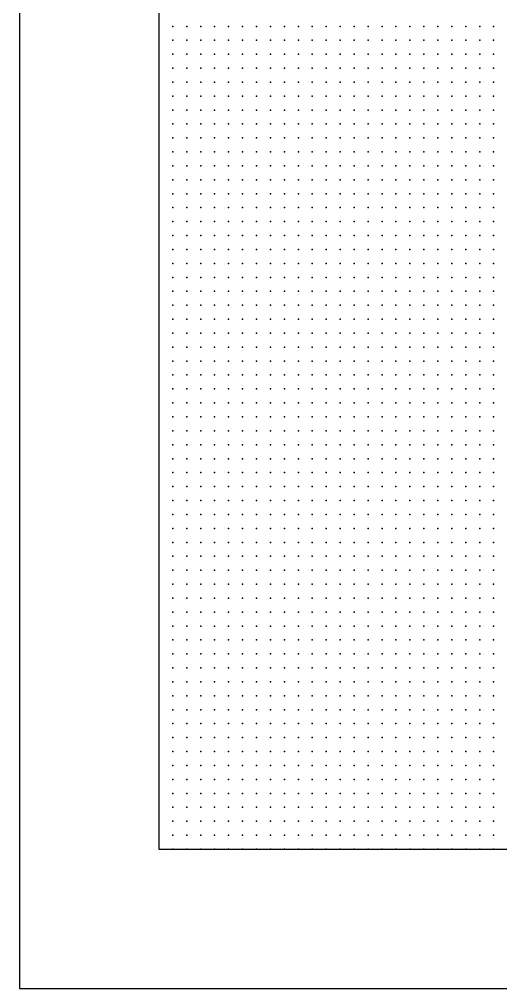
# Model space of a CAD drawing. Header units: millimetres. Extents: x 2848 to 6961, y 1568 to 7914.
# Drawn here: x 4198.3 to 4232.8, y 1580.3 to 1649.8 of the extents above; entities that cross this region are included whole.
import ezdxf

# ---------------------------------------------------------------- set-up
doc = ezdxf.new("R2010")
doc.units = ezdxf.units.MM
doc.header["$PDSIZE"] = -2

msp = doc.modelspace()

# ---------------------------------------------------------------- linework, layer by layer
for points in [[(4198.282, 1580.289), (4338.282, 1580.289), (4338.282, 1720.289), (4198.282, 1720.289)], [(4208.282, 1590.289), (4328.282, 1590.289), (4328.282, 1710.289), (4208.282, 1710.289)]]:
    msp.add_lwpolyline(points, close=True)
at = {"color": 160}
for p in [(4209.282, 1649.289), (4210.282, 1649.289), (4211.282, 1649.289), (4212.282, 1649.289), (4213.282, 1649.289), (4214.282, 1649.289), (4215.282, 1649.289), (4216.282, 1649.289), (4217.282, 1649.289), (4218.282, 1649.289), (4219.282, 1649.289), (4220.282, 1649.289), (4221.282, 1649.289), (4222.282, 1649.289), (4223.282, 1649.289), (4224.282, 1649.289), (4225.282, 1649.289), (4226.282, 1649.289), (4227.282, 1649.289), (4228.282, 1649.289), (4229.282, 1649.289), (4230.282, 1649.289), (4231.282, 1649.289), (4232.282, 1649.289), (4209.282, 1648.289), (4210.282, 1648.289), (4211.282, 1648.289), (4212.282, 1648.289), (4213.282, 1648.289), (4214.282, 1648.289), (4215.282, 1648.289), (4216.282, 1648.289), (4217.282, 1648.289), (4218.282, 1648.289), (4219.282, 1648.289), (4220.282, 1648.289), (4221.282, 1648.289), (4222.282, 1648.289), (4223.282, 1648.289), (4224.282, 1648.289), (4225.282, 1648.289), (4226.282, 1648.289), (4227.282, 1648.289), (4228.282, 1648.289), (4229.282, 1648.289), (4230.282, 1648.289), (4231.282, 1648.289), (4232.282, 1648.289), (4209.282, 1647.289), (4210.282, 1647.289), (4211.282, 1647.289), (4212.282, 1647.289), (4213.282, 1647.289), (4214.282, 1647.289), (4215.282, 1647.289), (4216.282, 1647.289), (4217.282, 1647.289), (4218.282, 1647.289), (4219.282, 1647.289), (4220.282, 1647.289), (4221.282, 1647.289), (4222.282, 1647.289), (4223.282, 1647.289), (4224.282, 1647.289), (4225.282, 1647.289), (4226.282, 1647.289), (4227.282, 1647.289), (4228.282, 1647.289), (4229.282, 1647.289), (4230.282, 1647.289), (4231.282, 1647.289), (4232.282, 1647.289), (4209.282, 1646.289), (4210.282, 1646.289), (4211.282, 1646.289), (4212.282, 1646.289), (4213.282, 1646.289), (4214.282, 1646.289), (4215.282, 1646.289), (4216.282, 1646.289), (4217.282, 1646.289), (4218.282, 1646.289), (4219.282, 1646.289), (4220.282, 1646.289), (4221.282, 1646.289), (4222.282, 1646.289), (4223.282, 1646.289), (4224.282, 1646.289), (4225.282, 1646.289), (4226.282, 1646.289), (4227.282, 1646.289), (4228.282, 1646.289), (4229.282, 1646.289), (4230.282, 1646.289), (4231.282, 1646.289), (4232.282, 1646.289), (4209.282, 1645.289), (4210.282, 1645.289), (4211.282, 1645.289), (4212.282, 1645.289), (4213.282, 1645.289), (4214.282, 1645.289), (4215.282, 1645.289), (4216.282, 1645.289), (4217.282, 1645.289), (4218.282, 1645.289), (4219.282, 1645.289), (4220.282, 1645.289), (4221.282, 1645.289), (4222.282, 1645.289), (4223.282, 1645.289), (4224.282, 1645.289), (4225.282, 1645.289), (4226.282, 1645.289), (4227.282, 1645.289), (4228.282, 1645.289), (4229.282, 1645.289), (4230.282, 1645.289), (4231.282, 1645.289), (4232.282, 1645.289), (4209.282, 1644.289), (4210.282, 1644.289), (4211.282, 1644.289), (4212.282, 1644.289), (4213.282, 1644.289), (4214.282, 1644.289), (4215.282, 1644.289), (4216.282, 1644.289), (4217.282, 1644.289), (4218.282, 1644.289), (4219.282, 1644.289), (4220.282, 1644.289), (4221.282, 1644.289), (4222.282, 1644.289), (4223.282, 1644.289), (4224.282, 1644.289), (4225.282, 1644.289), (4226.282, 1644.289), (4227.282, 1644.289), (4228.282, 1644.289), (4229.282, 1644.289), (4230.282, 1644.289), (4231.282, 1644.289), (4232.282, 1644.289), (4209.282, 1643.289), (4210.282, 1643.289), (4211.282, 1643.289), (4212.282, 1643.289), (4213.282, 1643.289), (4214.282, 1643.289), (4215.282, 1643.289), (4216.282, 1643.289), (4217.282, 1643.289), (4218.282, 1643.289), (4219.282, 1643.289), (4220.282, 1643.289), (4221.282, 1643.289), (4222.282, 1643.289), (4223.282, 1643.289), (4224.282, 1643.289), (4225.282, 1643.289), (4226.282, 1643.289), (4227.282, 1643.289), (4228.282, 1643.289), (4229.282, 1643.289), (4230.282, 1643.289), (4231.282, 1643.289), (4232.282, 1643.289), (4209.282, 1642.289), (4210.282, 1642.289), (4211.282, 1642.289), (4212.282, 1642.289), (4213.282, 1642.289), (4214.282, 1642.289), (4215.282, 1642.289), (4216.282, 1642.289), (4217.282, 1642.289), (4218.282, 1642.289), (4219.282, 1642.289), (4220.282, 1642.289), (4221.282, 1642.289), (4222.282, 1642.289), (4223.282, 1642.289), (4224.282, 1642.289), (4225.282, 1642.289), (4226.282, 1642.289), (4227.282, 1642.289), (4228.282, 1642.289), (4229.282, 1642.289), (4230.282, 1642.289), (4231.282, 1642.289), (4232.282, 1642.289), (4209.282, 1641.289), (4210.282, 1641.289), (4211.282, 1641.289), (4212.282, 1641.289), (4213.282, 1641.289), (4214.282, 1641.289), (4215.282, 1641.289), (4216.282, 1641.289), (4217.282, 1641.289), (4218.282, 1641.289), (4219.282, 1641.289), (4220.282, 1641.289), (4221.282, 1641.289), (4222.282, 1641.289), (4223.282, 1641.289), (4224.282, 1641.289), (4225.282, 1641.289), (4226.282, 1641.289), (4227.282, 1641.289), (4228.282, 1641.289), (4229.282, 1641.289), (4230.282, 1641.289), (4231.282, 1641.289), (4232.282, 1641.289), (4209.282, 1640.289), (4210.282, 1640.289), (4211.282, 1640.289), (4212.282, 1640.289), (4213.282, 1640.289), (4214.282, 1640.289), (4215.282, 1640.289), (4216.282, 1640.289), (4217.282, 1640.289), (4218.282, 1640.289), (4219.282, 1640.289), (4220.282, 1640.289), (4221.282, 1640.289), (4222.282, 1640.289), (4223.282, 1640.289), (4224.282, 1640.289), (4225.282, 1640.289), (4226.282, 1640.289), (4227.282, 1640.289), (4228.282, 1640.289), (4229.282, 1640.289), (4230.282, 1640.289), (4231.282, 1640.289), (4232.282, 1640.289), (4209.282, 1639.289), (4210.282, 1639.289), (4211.282, 1639.289), (4212.282, 1639.289), (4213.282, 1639.289), (4214.282, 1639.289), (4215.282, 1639.289), (4216.282, 1639.289), (4217.282, 1639.289), (4218.282, 1639.289), (4219.282, 1639.289), (4220.282, 1639.289), (4221.282, 1639.289), (4222.282, 1639.289), (4223.282, 1639.289), (4224.282, 1639.289), (4225.282, 1639.289), (4226.282, 1639.289), (4227.282, 1639.289), (4228.282, 1639.289), (4229.282, 1639.289), (4230.282, 1639.289), (4231.282, 1639.289), (4232.282, 1639.289), (4209.282, 1638.289), (4210.282, 1638.289), (4211.282, 1638.289), (4212.282, 1638.289), (4213.282, 1638.289), (4214.282, 1638.289), (4215.282, 1638.289), (4216.282, 1638.289), (4217.282, 1638.289), (4218.282, 1638.289), (4219.282, 1638.289), (4220.282, 1638.289), (4221.282, 1638.289), (4222.282, 1638.289), (4223.282, 1638.289), (4224.282, 1638.289), (4225.282, 1638.289), (4226.282, 1638.289), (4227.282, 1638.289), (4228.282, 1638.289), (4229.282, 1638.289), (4230.282, 1638.289), (4231.282, 1638.289), (4232.282, 1638.289), (4209.282, 1637.289), (4210.282, 1637.289), (4211.282, 1637.289), (4212.282, 1637.289), (4213.282, 1637.289), (4214.282, 1637.289), (4215.282, 1637.289), (4216.282, 1637.289), (4217.282, 1637.289), (4218.282, 1637.289), (4219.282, 1637.289), (4220.282, 1637.289), (4221.282, 1637.289), (4222.282, 1637.289), (4223.282, 1637.289), (4224.282, 1637.289), (4225.282, 1637.289), (4226.282, 1637.289), (4227.282, 1637.289), (4228.282, 1637.289), (4229.282, 1637.289), (4230.282, 1637.289), (4231.282, 1637.289), (4232.282, 1637.289), (4209.282, 1636.289), (4210.282, 1636.289), (4211.282, 1636.289), (4212.282, 1636.289), (4213.282, 1636.289), (4214.282, 1636.289), (4215.282, 1636.289), (4216.282, 1636.289), (4217.282, 1636.289), (4218.282, 1636.289), (4219.282, 1636.289), (4220.282, 1636.289), (4221.282, 1636.289), (4222.282, 1636.289), (4223.282, 1636.289), (4224.282, 1636.289), (4225.282, 1636.289), (4226.282, 1636.289), (4227.282, 1636.289), (4228.282, 1636.289), (4229.282, 1636.289), (4230.282, 1636.289), (4231.282, 1636.289), (4232.282, 1636.289), (4209.282, 1635.289), (4210.282, 1635.289), (4211.282, 1635.289), (4212.282, 1635.289), (4213.282, 1635.289), (4214.282, 1635.289), (4215.282, 1635.289), (4216.282, 1635.289), (4217.282, 1635.289), (4218.282, 1635.289), (4219.282, 1635.289), (4220.282, 1635.289), (4221.282, 1635.289), (4222.282, 1635.289), (4223.282, 1635.289), (4224.282, 1635.289), (4225.282, 1635.289), (4226.282, 1635.289), (4227.282, 1635.289), (4228.282, 1635.289), (4229.282, 1635.289), (4230.282, 1635.289), (4231.282, 1635.289), (4232.282, 1635.289), (4209.282, 1634.289), (4210.282, 1634.289), (4211.282, 1634.289), (4212.282, 1634.289), (4213.282, 1634.289), (4214.282, 1634.289), (4215.282, 1634.289), (4216.282, 1634.289), (4217.282, 1634.289), (4218.282, 1634.289), (4219.282, 1634.289), (4220.282, 1634.289), (4221.282, 1634.289), (4222.282, 1634.289), (4223.282, 1634.289), (4224.282, 1634.289), (4225.282, 1634.289), (4226.282, 1634.289), (4227.282, 1634.289), (4228.282, 1634.289), (4229.282, 1634.289), (4230.282, 1634.289), (4231.282, 1634.289), (4232.282, 1634.289), (4209.282, 1633.289), (4210.282, 1633.289), (4211.282, 1633.289), (4212.282, 1633.289), (4213.282, 1633.289), (4214.282, 1633.289), (4215.282, 1633.289), (4216.282, 1633.289), (4217.282, 1633.289), (4218.282, 1633.289), (4219.282, 1633.289), (4220.282, 1633.289), (4221.282, 1633.289), (4222.282, 1633.289), (4223.282, 1633.289), (4224.282, 1633.289), (4225.282, 1633.289), (4226.282, 1633.289), (4227.282, 1633.289), (4228.282, 1633.289), (4229.282, 1633.289), (4230.282, 1633.289), (4231.282, 1633.289), (4232.282, 1633.289), (4209.282, 1632.289), (4210.282, 1632.289), (4211.282, 1632.289), (4212.282, 1632.289), (4213.282, 1632.289), (4214.282, 1632.289), (4215.282, 1632.289), (4216.282, 1632.289), (4217.282, 1632.289), (4218.282, 1632.289), (4219.282, 1632.289), (4220.282, 1632.289), (4221.282, 1632.289), (4222.282, 1632.289), (4223.282, 1632.289), (4224.282, 1632.289), (4225.282, 1632.289), (4226.282, 1632.289), (4227.282, 1632.289), (4228.282, 1632.289), (4229.282, 1632.289), (4230.282, 1632.289), (4231.282, 1632.289), (4232.282, 1632.289), (4209.282, 1631.289), (4210.282, 1631.289), (4211.282, 1631.289), (4212.282, 1631.289), (4213.282, 1631.289), (4214.282, 1631.289), (4215.282, 1631.289), (4216.282, 1631.289), (4217.282, 1631.289), (4218.282, 1631.289), (4219.282, 1631.289), (4220.282, 1631.289), (4221.282, 1631.289), (4222.282, 1631.289), (4223.282, 1631.289), (4224.282, 1631.289), (4225.282, 1631.289), (4226.282, 1631.289), (4227.282, 1631.289), (4228.282, 1631.289), (4229.282, 1631.289), (4230.282, 1631.289), (4231.282, 1631.289), (4232.282, 1631.289), (4209.282, 1630.289), (4210.282, 1630.289), (4211.282, 1630.289), (4212.282, 1630.289), (4213.282, 1630.289), (4214.282, 1630.289), (4215.282, 1630.289), (4216.282, 1630.289), (4217.282, 1630.289), (4218.282, 1630.289), (4219.282, 1630.289), (4220.282, 1630.289), (4221.282, 1630.289), (4222.282, 1630.289), (4223.282, 1630.289), (4224.282, 1630.289), (4225.282, 1630.289), (4226.282, 1630.289), (4227.282, 1630.289), (4228.282, 1630.289), (4229.282, 1630.289), (4230.282, 1630.289), (4231.282, 1630.289), (4232.282, 1630.289), (4209.282, 1629.289), (4210.282, 1629.289), (4211.282, 1629.289), (4212.282, 1629.289), (4213.282, 1629.289), (4214.282, 1629.289), (4215.282, 1629.289), (4216.282, 1629.289), (4217.282, 1629.289), (4218.282, 1629.289), (4219.282, 1629.289), (4220.282, 1629.289), (4221.282, 1629.289), (4222.282, 1629.289), (4223.282, 1629.289), (4224.282, 1629.289), (4225.282, 1629.289), (4226.282, 1629.289), (4227.282, 1629.289), (4228.282, 1629.289), (4229.282, 1629.289), (4230.282, 1629.289), (4231.282, 1629.289), (4232.282, 1629.289), (4209.282, 1628.289), (4210.282, 1628.289), (4211.282, 1628.289), (4212.282, 1628.289), (4213.282, 1628.289), (4214.282, 1628.289), (4215.282, 1628.289), (4216.282, 1628.289), (4217.282, 1628.289), (4218.282, 1628.289), (4219.282, 1628.289), (4220.282, 1628.289), (4221.282, 1628.289), (4222.282, 1628.289), (4223.282, 1628.289), (4224.282, 1628.289), (4225.282, 1628.289), (4226.282, 1628.289), (4227.282, 1628.289), (4228.282, 1628.289), (4229.282, 1628.289), (4230.282, 1628.289), (4231.282, 1628.289), (4232.282, 1628.289), (4209.282, 1627.289), (4210.282, 1627.289), (4211.282, 1627.289), (4212.282, 1627.289), (4213.282, 1627.289), (4214.282, 1627.289), (4215.282, 1627.289), (4216.282, 1627.289), (4217.282, 1627.289), (4218.282, 1627.289), (4219.282, 1627.289), (4220.282, 1627.289), (4221.282, 1627.289), (4222.282, 1627.289), (4223.282, 1627.289), (4224.282, 1627.289), (4225.282, 1627.289), (4226.282, 1627.289), (4227.282, 1627.289), (4228.282, 1627.289), (4229.282, 1627.289), (4230.282, 1627.289), (4231.282, 1627.289), (4232.282, 1627.289), (4209.282, 1626.289), (4210.282, 1626.289), (4211.282, 1626.289), (4212.282, 1626.289), (4213.282, 1626.289), (4214.282, 1626.289), (4215.282, 1626.289), (4216.282, 1626.289), (4217.282, 1626.289), (4218.282, 1626.289), (4219.282, 1626.289), (4220.282, 1626.289), (4221.282, 1626.289), (4222.282, 1626.289), (4223.282, 1626.289), (4224.282, 1626.289), (4225.282, 1626.289), (4226.282, 1626.289), (4227.282, 1626.289), (4228.282, 1626.289), (4229.282, 1626.289), (4230.282, 1626.289), (4231.282, 1626.289), (4232.282, 1626.289), (4209.282, 1625.289), (4210.282, 1625.289), (4211.282, 1625.289), (4212.282, 1625.289), (4213.282, 1625.289), (4214.282, 1625.289), (4215.282, 1625.289), (4216.282, 1625.289), (4217.282, 1625.289), (4218.282, 1625.289), (4219.282, 1625.289), (4220.282, 1625.289), (4221.282, 1625.289), (4222.282, 1625.289), (4223.282, 1625.289), (4224.282, 1625.289), (4225.282, 1625.289), (4226.282, 1625.289), (4227.282, 1625.289), (4228.282, 1625.289), (4229.282, 1625.289), (4230.282, 1625.289), (4231.282, 1625.289), (4232.282, 1625.289), (4209.282, 1624.289), (4210.282, 1624.289), (4211.282, 1624.289), (4212.282, 1624.289), (4213.282, 1624.289), (4214.282, 1624.289), (4215.282, 1624.289), (4216.282, 1624.289), (4217.282, 1624.289), (4218.282, 1624.289), (4219.282, 1624.289), (4220.282, 1624.289), (4221.282, 1624.289), (4222.282, 1624.289), (4223.282, 1624.289), (4224.282, 1624.289), (4225.282, 1624.289), (4226.282, 1624.289), (4227.282, 1624.289), (4228.282, 1624.289), (4229.282, 1624.289), (4230.282, 1624.289), (4231.282, 1624.289), (4232.282, 1624.289), (4209.282, 1623.289), (4210.282, 1623.289), (4211.282, 1623.289), (4212.282, 1623.289), (4213.282, 1623.289), (4214.282, 1623.289), (4215.282, 1623.289), (4216.282, 1623.289), (4217.282, 1623.289), (4218.282, 1623.289), (4219.282, 1623.289), (4220.282, 1623.289), (4221.282, 1623.289), (4222.282, 1623.289), (4223.282, 1623.289), (4224.282, 1623.289), (4225.282, 1623.289), (4226.282, 1623.289), (4227.282, 1623.289), (4228.282, 1623.289), (4229.282, 1623.289), (4230.282, 1623.289), (4231.282, 1623.289), (4232.282, 1623.289), (4209.282, 1622.289), (4210.282, 1622.289), (4211.282, 1622.289), (4212.282, 1622.289), (4213.282, 1622.289), (4214.282, 1622.289), (4215.282, 1622.289), (4216.282, 1622.289), (4217.282, 1622.289), (4218.282, 1622.289), (4219.282, 1622.289), (4220.282, 1622.289), (4221.282, 1622.289), (4222.282, 1622.289), (4223.282, 1622.289), (4224.282, 1622.289), (4225.282, 1622.289), (4226.282, 1622.289), (4227.282, 1622.289), (4228.282, 1622.289), (4229.282, 1622.289), (4230.282, 1622.289), (4231.282, 1622.289), (4232.282, 1622.289), (4209.282, 1621.289), (4210.282, 1621.289), (4211.282, 1621.289), (4212.282, 1621.289), (4213.282, 1621.289), (4214.282, 1621.289), (4215.282, 1621.289), (4216.282, 1621.289), (4217.282, 1621.289), (4218.282, 1621.289), (4219.282, 1621.289), (4220.282, 1621.289), (4221.282, 1621.289), (4222.282, 1621.289), (4223.282, 1621.289), (4224.282, 1621.289), (4225.282, 1621.289), (4226.282, 1621.289), (4227.282, 1621.289), (4228.282, 1621.289), (4229.282, 1621.289), (4230.282, 1621.289), (4231.282, 1621.289), (4232.282, 1621.289), (4209.282, 1620.289), (4210.282, 1620.289), (4211.282, 1620.289), (4212.282, 1620.289), (4213.282, 1620.289), (4214.282, 1620.289), (4215.282, 1620.289), (4216.282, 1620.289), (4217.282, 1620.289), (4218.282, 1620.289), (4219.282, 1620.289), (4220.282, 1620.289), (4221.282, 1620.289), (4222.282, 1620.289), (4223.282, 1620.289), (4224.282, 1620.289), (4225.282, 1620.289), (4226.282, 1620.289), (4227.282, 1620.289), (4228.282, 1620.289), (4229.282, 1620.289), (4230.282, 1620.289), (4231.282, 1620.289), (4232.282, 1620.289), (4209.282, 1619.289), (4210.282, 1619.289), (4211.282, 1619.289), (4212.282, 1619.289), (4213.282, 1619.289), (4214.282, 1619.289), (4215.282, 1619.289), (4216.282, 1619.289), (4217.282, 1619.289), (4218.282, 1619.289), (4219.282, 1619.289), (4220.282, 1619.289), (4221.282, 1619.289), (4222.282, 1619.289), (4223.282, 1619.289), (4224.282, 1619.289), (4225.282, 1619.289), (4226.282, 1619.289), (4227.282, 1619.289), (4228.282, 1619.289), (4229.282, 1619.289), (4230.282, 1619.289), (4231.282, 1619.289), (4232.282, 1619.289), (4209.282, 1618.289), (4210.282, 1618.289), (4211.282, 1618.289), (4212.282, 1618.289), (4213.282, 1618.289), (4214.282, 1618.289), (4215.282, 1618.289), (4216.282, 1618.289), (4217.282, 1618.289), (4218.282, 1618.289), (4219.282, 1618.289), (4220.282, 1618.289), (4221.282, 1618.289), (4222.282, 1618.289), (4223.282, 1618.289), (4224.282, 1618.289), (4225.282, 1618.289), (4226.282, 1618.289), (4227.282, 1618.289), (4228.282, 1618.289), (4229.282, 1618.289), (4230.282, 1618.289), (4231.282, 1618.289), (4232.282, 1618.289), (4209.282, 1617.289), (4210.282, 1617.289), (4211.282, 1617.289), (4212.282, 1617.289), (4213.282, 1617.289), (4214.282, 1617.289), (4215.282, 1617.289), (4216.282, 1617.289), (4217.282, 1617.289), (4218.282, 1617.289), (4219.282, 1617.289), (4220.282, 1617.289), (4221.282, 1617.289), (4222.282, 1617.289), (4223.282, 1617.289), (4224.282, 1617.289), (4225.282, 1617.289), (4226.282, 1617.289), (4227.282, 1617.289), (4228.282, 1617.289), (4229.282, 1617.289), (4230.282, 1617.289), (4231.282, 1617.289), (4232.282, 1617.289), (4209.282, 1616.289), (4210.282, 1616.289), (4211.282, 1616.289), (4212.282, 1616.289), (4213.282, 1616.289), (4214.282, 1616.289), (4215.282, 1616.289), (4216.282, 1616.289), (4217.282, 1616.289), (4218.282, 1616.289), (4219.282, 1616.289), (4220.282, 1616.289), (4221.282, 1616.289), (4222.282, 1616.289), (4223.282, 1616.289), (4224.282, 1616.289), (4225.282, 1616.289), (4226.282, 1616.289), (4227.282, 1616.289), (4228.282, 1616.289), (4229.282, 1616.289), (4230.282, 1616.289), (4231.282, 1616.289), (4232.282, 1616.289), (4209.282, 1615.289), (4210.282, 1615.289), (4211.282, 1615.289), (4212.282, 1615.289), (4213.282, 1615.289), (4214.282, 1615.289), (4215.282, 1615.289), (4216.282, 1615.289), (4217.282, 1615.289), (4218.282, 1615.289), (4219.282, 1615.289), (4220.282, 1615.289), (4221.282, 1615.289), (4222.282, 1615.289), (4223.282, 1615.289), (4224.282, 1615.289), (4225.282, 1615.289), (4226.282, 1615.289), (4227.282, 1615.289), (4228.282, 1615.289), (4229.282, 1615.289), (4230.282, 1615.289), (4231.282, 1615.289), (4232.282, 1615.289), (4209.282, 1614.289), (4210.282, 1614.289), (4211.282, 1614.289), (4212.282, 1614.289), (4213.282, 1614.289), (4214.282, 1614.289), (4215.282, 1614.289), (4216.282, 1614.289), (4217.282, 1614.289), (4218.282, 1614.289), (4219.282, 1614.289), (4220.282, 1614.289), (4221.282, 1614.289), (4222.282, 1614.289), (4223.282, 1614.289), (4224.282, 1614.289), (4225.282, 1614.289), (4226.282, 1614.289), (4227.282, 1614.289), (4228.282, 1614.289), (4229.282, 1614.289), (4230.282, 1614.289), (4231.282, 1614.289), (4232.282, 1614.289), (4209.282, 1613.289), (4210.282, 1613.289), (4211.282, 1613.289), (4212.282, 1613.289), (4213.282, 1613.289), (4214.282, 1613.289), (4215.282, 1613.289), (4216.282, 1613.289), (4217.282, 1613.289), (4218.282, 1613.289), (4219.282, 1613.289), (4220.282, 1613.289), (4221.282, 1613.289), (4222.282, 1613.289), (4223.282, 1613.289), (4224.282, 1613.289), (4225.282, 1613.289), (4226.282, 1613.289), (4227.282, 1613.289), (4228.282, 1613.289), (4229.282, 1613.289), (4230.282, 1613.289), (4231.282, 1613.289), (4232.282, 1613.289), (4209.282, 1612.289), (4210.282, 1612.289), (4211.282, 1612.289), (4212.282, 1612.289), (4213.282, 1612.289), (4214.282, 1612.289), (4215.282, 1612.289), (4216.282, 1612.289), (4217.282, 1612.289), (4218.282, 1612.289), (4219.282, 1612.289), (4220.282, 1612.289), (4221.282, 1612.289), (4222.282, 1612.289), (4223.282, 1612.289), (4224.282, 1612.289), (4225.282, 1612.289), (4226.282, 1612.289), (4227.282, 1612.289), (4228.282, 1612.289), (4229.282, 1612.289), (4230.282, 1612.289), (4231.282, 1612.289), (4232.282, 1612.289), (4209.282, 1611.289), (4210.282, 1611.289), (4211.282, 1611.289), (4212.282, 1611.289), (4213.282, 1611.289), (4214.282, 1611.289), (4215.282, 1611.289), (4216.282, 1611.289), (4217.282, 1611.289), (4218.282, 1611.289), (4219.282, 1611.289), (4220.282, 1611.289), (4221.282, 1611.289), (4222.282, 1611.289), (4223.282, 1611.289), (4224.282, 1611.289), (4225.282, 1611.289), (4226.282, 1611.289), (4227.282, 1611.289), (4228.282, 1611.289), (4229.282, 1611.289), (4230.282, 1611.289), (4231.282, 1611.289), (4232.282, 1611.289), (4209.282, 1610.289), (4210.282, 1610.289), (4211.282, 1610.289), (4212.282, 1610.289), (4213.282, 1610.289), (4214.282, 1610.289), (4215.282, 1610.289), (4216.282, 1610.289), (4217.282, 1610.289), (4218.282, 1610.289), (4219.282, 1610.289), (4220.282, 1610.289), (4221.282, 1610.289), (4222.282, 1610.289), (4223.282, 1610.289), (4224.282, 1610.289), (4225.282, 1610.289), (4226.282, 1610.289), (4227.282, 1610.289), (4228.282, 1610.289), (4229.282, 1610.289), (4230.282, 1610.289), (4231.282, 1610.289), (4232.282, 1610.289), (4209.282, 1609.289), (4210.282, 1609.289), (4211.282, 1609.289), (4212.282, 1609.289), (4213.282, 1609.289), (4214.282, 1609.289), (4215.282, 1609.289), (4216.282, 1609.289), (4217.282, 1609.289), (4218.282, 1609.289), (4219.282, 1609.289), (4220.282, 1609.289), (4221.282, 1609.289), (4222.282, 1609.289), (4223.282, 1609.289), (4224.282, 1609.289), (4225.282, 1609.289), (4226.282, 1609.289), (4227.282, 1609.289), (4228.282, 1609.289), (4229.282, 1609.289), (4230.282, 1609.289), (4231.282, 1609.289), (4232.282, 1609.289), (4209.282, 1608.289), (4210.282, 1608.289), (4211.282, 1608.289), (4212.282, 1608.289), (4213.282, 1608.289), (4214.282, 1608.289), (4215.282, 1608.289), (4216.282, 1608.289), (4217.282, 1608.289), (4218.282, 1608.289), (4219.282, 1608.289), (4220.282, 1608.289), (4221.282, 1608.289), (4222.282, 1608.289), (4223.282, 1608.289), (4224.282, 1608.289), (4225.282, 1608.289), (4226.282, 1608.289), (4227.282, 1608.289), (4228.282, 1608.289), (4229.282, 1608.289), (4230.282, 1608.289), (4231.282, 1608.289), (4232.282, 1608.289), (4209.282, 1607.289), (4210.282, 1607.289), (4211.282, 1607.289), (4212.282, 1607.289), (4213.282, 1607.289), (4214.282, 1607.289), (4215.282, 1607.289), (4216.282, 1607.289), (4217.282, 1607.289), (4218.282, 1607.289), (4219.282, 1607.289), (4220.282, 1607.289), (4221.282, 1607.289), (4222.282, 1607.289), (4223.282, 1607.289), (4224.282, 1607.289), (4225.282, 1607.289), (4226.282, 1607.289), (4227.282, 1607.289), (4228.282, 1607.289), (4229.282, 1607.289), (4230.282, 1607.289), (4231.282, 1607.289), (4232.282, 1607.289), (4209.282, 1606.289), (4210.282, 1606.289), (4211.282, 1606.289), (4212.282, 1606.289), (4213.282, 1606.289), (4214.282, 1606.289), (4215.282, 1606.289), (4216.282, 1606.289), (4217.282, 1606.289), (4218.282, 1606.289), (4219.282, 1606.289), (4220.282, 1606.289), (4221.282, 1606.289), (4222.282, 1606.289), (4223.282, 1606.289), (4224.282, 1606.289), (4225.282, 1606.289), (4226.282, 1606.289), (4227.282, 1606.289), (4228.282, 1606.289), (4229.282, 1606.289), (4230.282, 1606.289), (4231.282, 1606.289), (4232.282, 1606.289), (4209.282, 1605.289), (4210.282, 1605.289), (4211.282, 1605.289), (4212.282, 1605.289), (4213.282, 1605.289), (4214.282, 1605.289), (4215.282, 1605.289), (4216.282, 1605.289), (4217.282, 1605.289), (4218.282, 1605.289), (4219.282, 1605.289), (4220.282, 1605.289), (4221.282, 1605.289), (4222.282, 1605.289), (4223.282, 1605.289), (4224.282, 1605.289), (4225.282, 1605.289), (4226.282, 1605.289), (4227.282, 1605.289), (4228.282, 1605.289), (4229.282, 1605.289), (4230.282, 1605.289), (4231.282, 1605.289), (4232.282, 1605.289), (4209.282, 1604.289), (4210.282, 1604.289), (4211.282, 1604.289), (4212.282, 1604.289), (4213.282, 1604.289), (4214.282, 1604.289), (4215.282, 1604.289), (4216.282, 1604.289), (4217.282, 1604.289), (4218.282, 1604.289), (4219.282, 1604.289), (4220.282, 1604.289), (4221.282, 1604.289), (4222.282, 1604.289), (4223.282, 1604.289), (4224.282, 1604.289), (4225.282, 1604.289), (4226.282, 1604.289), (4227.282, 1604.289), (4228.282, 1604.289), (4229.282, 1604.289), (4230.282, 1604.289), (4231.282, 1604.289), (4232.282, 1604.289), (4209.282, 1603.289), (4210.282, 1603.289), (4211.282, 1603.289), (4212.282, 1603.289), (4213.282, 1603.289), (4214.282, 1603.289), (4215.282, 1603.289), (4216.282, 1603.289), (4217.282, 1603.289), (4218.282, 1603.289), (4219.282, 1603.289), (4220.282, 1603.289), (4221.282, 1603.289), (4222.282, 1603.289), (4223.282, 1603.289), (4224.282, 1603.289), (4225.282, 1603.289), (4226.282, 1603.289), (4227.282, 1603.289), (4228.282, 1603.289), (4229.282, 1603.289), (4230.282, 1603.289), (4231.282, 1603.289), (4232.282, 1603.289), (4209.282, 1602.289), (4210.282, 1602.289), (4211.282, 1602.289), (4212.282, 1602.289), (4213.282, 1602.289), (4214.282, 1602.289), (4215.282, 1602.289), (4216.282, 1602.289), (4217.282, 1602.289), (4218.282, 1602.289), (4219.282, 1602.289), (4220.282, 1602.289), (4221.282, 1602.289), (4222.282, 1602.289), (4223.282, 1602.289), (4224.282, 1602.289), (4225.282, 1602.289), (4226.282, 1602.289), (4227.282, 1602.289), (4228.282, 1602.289), (4229.282, 1602.289), (4230.282, 1602.289), (4231.282, 1602.289), (4232.282, 1602.289), (4209.282, 1601.289), (4210.282, 1601.289), (4211.282, 1601.289), (4212.282, 1601.289), (4213.282, 1601.289), (4214.282, 1601.289), (4215.282, 1601.289), (4216.282, 1601.289), (4217.282, 1601.289), (4218.282, 1601.289), (4219.282, 1601.289), (4220.282, 1601.289), (4221.282, 1601.289), (4222.282, 1601.289), (4223.282, 1601.289), (4224.282, 1601.289), (4225.282, 1601.289), (4226.282, 1601.289), (4227.282, 1601.289), (4228.282, 1601.289), (4229.282, 1601.289), (4230.282, 1601.289), (4231.282, 1601.289), (4232.282, 1601.289), (4209.282, 1600.289), (4210.282, 1600.289), (4211.282, 1600.289), (4212.282, 1600.289), (4213.282, 1600.289), (4214.282, 1600.289), (4215.282, 1600.289), (4216.282, 1600.289), (4217.282, 1600.289), (4218.282, 1600.289), (4219.282, 1600.289), (4220.282, 1600.289), (4221.282, 1600.289), (4222.282, 1600.289), (4223.282, 1600.289), (4224.282, 1600.289), (4225.282, 1600.289), (4226.282, 1600.289), (4227.282, 1600.289), (4228.282, 1600.289), (4229.282, 1600.289), (4230.282, 1600.289), (4231.282, 1600.289), (4232.282, 1600.289), (4209.282, 1599.289), (4210.282, 1599.289), (4211.282, 1599.289), (4212.282, 1599.289), (4213.282, 1599.289), (4214.282, 1599.289), (4215.282, 1599.289), (4216.282, 1599.289), (4217.282, 1599.289), (4218.282, 1599.289), (4219.282, 1599.289), (4220.282, 1599.289), (4221.282, 1599.289), (4222.282, 1599.289), (4223.282, 1599.289), (4224.282, 1599.289), (4225.282, 1599.289), (4226.282, 1599.289), (4227.282, 1599.289), (4228.282, 1599.289), (4229.282, 1599.289), (4230.282, 1599.289), (4231.282, 1599.289), (4232.282, 1599.289), (4209.282, 1598.289), (4210.282, 1598.289), (4211.282, 1598.289), (4212.282, 1598.289), (4213.282, 1598.289), (4214.282, 1598.289), (4215.282, 1598.289), (4216.282, 1598.289), (4217.282, 1598.289), (4218.282, 1598.289), (4219.282, 1598.289), (4220.282, 1598.289), (4221.282, 1598.289), (4222.282, 1598.289), (4223.282, 1598.289), (4224.282, 1598.289), (4225.282, 1598.289), (4226.282, 1598.289), (4227.282, 1598.289), (4228.282, 1598.289), (4229.282, 1598.289), (4230.282, 1598.289), (4231.282, 1598.289), (4232.282, 1598.289), (4209.282, 1597.289), (4210.282, 1597.289), (4211.282, 1597.289), (4212.282, 1597.289), (4213.282, 1597.289), (4214.282, 1597.289), (4215.282, 1597.289), (4216.282, 1597.289), (4217.282, 1597.289), (4218.282, 1597.289), (4219.282, 1597.289), (4220.282, 1597.289), (4221.282, 1597.289), (4222.282, 1597.289), (4223.282, 1597.289), (4224.282, 1597.289), (4225.282, 1597.289), (4226.282, 1597.289), (4227.282, 1597.289), (4228.282, 1597.289), (4229.282, 1597.289), (4230.282, 1597.289), (4231.282, 1597.289), (4232.282, 1597.289), (4209.282, 1596.289), (4210.282, 1596.289), (4211.282, 1596.289), (4212.282, 1596.289), (4213.282, 1596.289), (4214.282, 1596.289), (4215.282, 1596.289), (4216.282, 1596.289), (4217.282, 1596.289), (4218.282, 1596.289), (4219.282, 1596.289), (4220.282, 1596.289), (4221.282, 1596.289), (4222.282, 1596.289), (4223.282, 1596.289), (4224.282, 1596.289), (4225.282, 1596.289), (4226.282, 1596.289), (4227.282, 1596.289), (4228.282, 1596.289), (4229.282, 1596.289), (4230.282, 1596.289), (4231.282, 1596.289), (4232.282, 1596.289), (4209.282, 1595.289), (4210.282, 1595.289), (4211.282, 1595.289), (4212.282, 1595.289), (4213.282, 1595.289), (4214.282, 1595.289), (4215.282, 1595.289), (4216.282, 1595.289), (4217.282, 1595.289), (4218.282, 1595.289), (4219.282, 1595.289), (4220.282, 1595.289), (4221.282, 1595.289), (4222.282, 1595.289), (4223.282, 1595.289), (4224.282, 1595.289), (4225.282, 1595.289), (4226.282, 1595.289), (4227.282, 1595.289), (4228.282, 1595.289), (4229.282, 1595.289), (4230.282, 1595.289), (4231.282, 1595.289), (4232.282, 1595.289), (4209.282, 1594.289), (4210.282, 1594.289), (4211.282, 1594.289), (4212.282, 1594.289), (4213.282, 1594.289), (4214.282, 1594.289), (4215.282, 1594.289), (4216.282, 1594.289), (4217.282, 1594.289), (4218.282, 1594.289), (4219.282, 1594.289), (4220.282, 1594.289), (4221.282, 1594.289), (4222.282, 1594.289), (4223.282, 1594.289), (4224.282, 1594.289), (4225.282, 1594.289), (4226.282, 1594.289), (4227.282, 1594.289), (4228.282, 1594.289), (4229.282, 1594.289), (4230.282, 1594.289), (4231.282, 1594.289), (4232.282, 1594.289), (4209.282, 1593.289), (4210.282, 1593.289), (4211.282, 1593.289), (4212.282, 1593.289), (4213.282, 1593.289), (4214.282, 1593.289), (4215.282, 1593.289), (4216.282, 1593.289), (4217.282, 1593.289), (4218.282, 1593.289), (4219.282, 1593.289), (4220.282, 1593.289), (4221.282, 1593.289), (4222.282, 1593.289), (4223.282, 1593.289), (4224.282, 1593.289), (4225.282, 1593.289), (4226.282, 1593.289), (4227.282, 1593.289), (4228.282, 1593.289), (4229.282, 1593.289), (4230.282, 1593.289), (4231.282, 1593.289), (4232.282, 1593.289), (4209.282, 1592.289), (4210.282, 1592.289), (4211.282, 1592.289), (4212.282, 1592.289), (4213.282, 1592.289), (4214.282, 1592.289), (4215.282, 1592.289), (4216.282, 1592.289), (4217.282, 1592.289), (4218.282, 1592.289), (4219.282, 1592.289), (4220.282, 1592.289), (4221.282, 1592.289), (4222.282, 1592.289), (4223.282, 1592.289), (4224.282, 1592.289), (4225.282, 1592.289), (4226.282, 1592.289), (4227.282, 1592.289), (4228.282, 1592.289), (4229.282, 1592.289), (4230.282, 1592.289), (4231.282, 1592.289), (4232.282, 1592.289), (4209.282, 1591.289), (4210.282, 1591.289), (4211.282, 1591.289), (4212.282, 1591.289), (4213.282, 1591.289), (4214.282, 1591.289), (4215.282, 1591.289), (4216.282, 1591.289), (4217.282, 1591.289), (4218.282, 1591.289), (4219.282, 1591.289), (4220.282, 1591.289), (4221.282, 1591.289), (4222.282, 1591.289), (4223.282, 1591.289), (4224.282, 1591.289), (4225.282, 1591.289), (4226.282, 1591.289), (4227.282, 1591.289), (4228.282, 1591.289), (4229.282, 1591.289), (4230.282, 1591.289), (4231.282, 1591.289), (4232.282, 1591.289), (4209.282, 1590.289), (4210.282, 1590.289), (4211.282, 1590.289), (4212.282, 1590.289), (4213.282, 1590.289), (4214.282, 1590.289), (4215.282, 1590.289), (4216.282, 1590.289), (4217.282, 1590.289), (4218.282, 1590.289), (4219.282, 1590.289), (4220.282, 1590.289), (4221.282, 1590.289), (4222.282, 1590.289), (4223.282, 1590.289), (4224.282, 1590.289), (4225.282, 1590.289), (4226.282, 1590.289), (4227.282, 1590.289), (4228.282, 1590.289), (4229.282, 1590.289), (4230.282, 1590.289), (4231.282, 1590.289), (4232.282, 1590.289)]:
    msp.add_point(p, dxfattribs=at)

doc.saveas('drawing.dxf')
